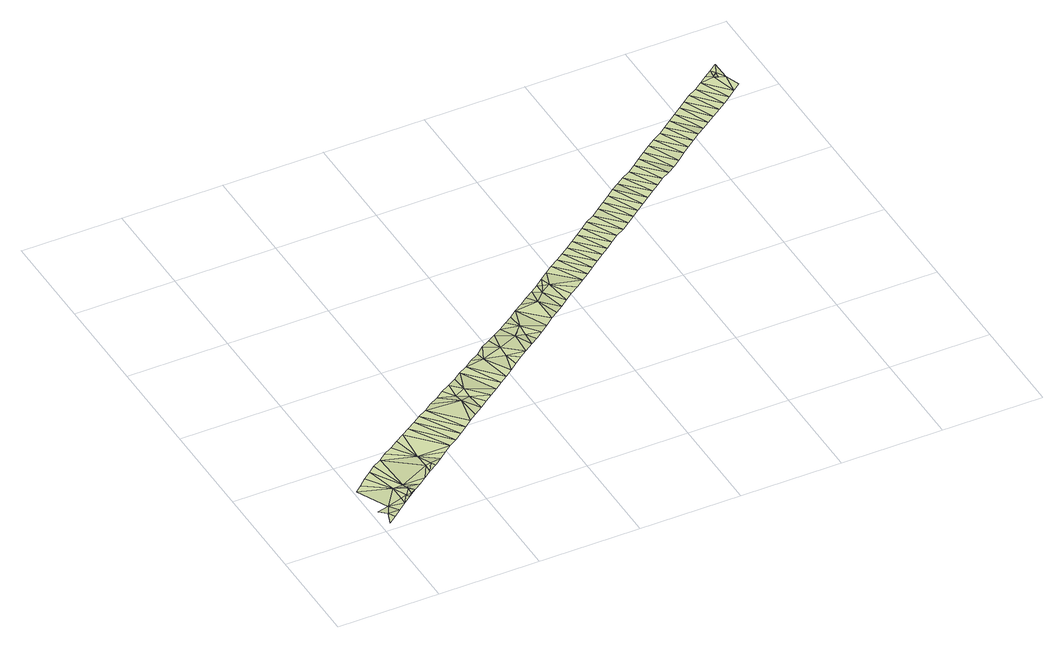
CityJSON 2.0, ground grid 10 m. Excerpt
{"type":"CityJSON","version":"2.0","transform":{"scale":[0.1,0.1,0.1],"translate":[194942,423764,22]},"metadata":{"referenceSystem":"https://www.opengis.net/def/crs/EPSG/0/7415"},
"CityObjects":{
"landuse1":{"type":"LandUse","attributes":{"3df_class":"Terrain","bgt_fysiekvoorkomen":"erf","bgt_status":"bestaand","identificatienamespace":"NL.IMGeo","onbegroeidterreindeeloptalud":"false","relatievehoogteligging":0,"aantal_punten":0},"geometry":[{"type":"MultiSurface","lod":"1","boundaries":[[[0,1,2]],[[3,0,4]],[[2,5,0]],[[0,5,4]],[[6,4,7]],[[5,8,4]],[[6,7,9]],[[4,8,10]],[[7,11,9]],[[4,10,7]],[[10,8,12]],[[7,13,11]],[[10,12,7]],[[8,14,12]],[[12,15,7]],[[12,14,16]],[[7,17,13]],[[16,15,12]],[[15,18,7]],[[18,17,7]],[[19,16,14]],[[20,13,17]],[[19,15,16]],[[15,19,18]],[[17,18,21]],[[22,20,17]],[[19,21,18]],[[17,21,23]],[[22,17,24]],[[24,17,23]],[[25,26,22]],[[24,25,22]],[[27,24,23]],[[25,28,26]],[[27,29,24]],[[30,28,25]],[[24,29,25]],[[27,31,29]],[[32,25,29]],[[33,30,25]],[[29,31,32]],[[32,34,25]],[[35,33,25]],[[25,34,35]],[[36,33,35]],[[37,36,35]],[[38,36,37]],[[39,38,37]],[[40,38,39]],[[41,40,39]],[[42,40,41]],[[43,42,41]],[[44,45,42]],[[44,42,43]],[[44,46,45]],[[47,44,43]],[[48,49,46]],[[44,48,46]],[[47,50,44]],[[48,51,49]],[[52,48,44]],[[50,52,44]],[[53,51,48]],[[52,53,48]],[[54,52,50]],[[55,51,53]],[[56,53,52]],[[54,56,52]],[[57,55,53]],[[56,58,53]],[[53,58,57]],[[59,57,58]],[[60,57,59]],[[61,60,59]],[[62,63,60]],[[62,60,61]],[[64,63,62]],[[61,65,62]],[[66,64,62]],[[65,67,62]],[[68,66,62]],[[67,68,62]],[[69,67,65]],[[70,66,68]],[[69,71,67]],[[68,72,70]],[[73,68,67]],[[67,71,73]],[[74,72,68]],[[68,73,74]],[[72,74,75]],[[73,76,74]],[[77,75,74]],[[74,76,78]],[[77,79,75]],[[74,78,77]],[[76,80,78]],[[77,81,79]],[[78,80,82]],[[82,77,78]],[[77,83,81]],[[77,82,84]],[[84,83,77]],[[84,85,83]],[[86,87,83]],[[85,86,83]],[[86,88,87]],[[89,86,85]],[[88,86,90]],[[91,86,89]],[[90,86,92]],[[92,86,91]],[[93,90,92]],[[91,94,92]],[[95,93,92]],[[95,92,96]],[[94,96,92]],[[93,95,97]],[[97,95,96]],[[94,98,96]],[[99,97,96]],[[96,98,100]],[[101,99,96]],[[101,96,100]],[[99,101,102]],[[101,103,102]],[[102,103,104]],[[104,103,105]],[[104,105,106]],[[107,106,105]],[[106,107,108]],[[107,109,108]],[[108,109,110]],[[110,109,111]],[[110,111,112]],[[113,112,111]],[[112,113,114]],[[113,115,114]],[[114,115,116]],[[116,115,117]],[[116,117,118]],[[119,118,117]],[[118,119,120]],[[119,121,120]],[[120,121,122]],[[122,121,123]],[[122,123,124]],[[125,124,123]],[[124,125,126]],[[125,127,126]],[[126,127,128]],[[128,127,129]],[[128,129,130]],[[131,130,129]],[[130,131,132]],[[131,133,132]],[[132,133,134]],[[134,133,135]],[[134,135,136]],[[137,136,135]],[[136,137,138]],[[137,139,138]],[[138,139,140]],[[140,139,141]],[[140,141,142]],[[143,142,141]],[[142,143,144]],[[143,145,144]],[[144,145,146]],[[146,145,147]],[[147,148,146]],[[149,148,147]],[[149,150,148]],[[149,151,150]],[[151,152,150]],[[152,151,153]],[[153,154,152]],[[155,154,153]],[[155,156,154]],[[155,157,156]],[[157,158,156]],[[158,157,159]],[[159,160,158]],[[161,160,159]],[[160,162,163]],[[160,161,162]],[[162,164,163]],[[161,165,162]],[[162,166,164]],[[162,167,166]],[[162,165,167]],[[161,168,165]],[[167,165,166]],[[166,169,164]],[[165,169,166]]]}]}
},
"vertices":[
[12,18,7],[8,7,6],[16,13,6],[7,28,4],[17,28,6],[24,19,6],[2,59,6],[32,48,7],[32,25,7],[9,65,6],[32,32,7],[17,72,6],[37,32,9],[25,78,6],[40,31,7],[42,38,10],[42,32,9],[42,48,7],[42,42,9],[48,36,8],[32,84,6],[56,42,7],[41,89,6],[64,48,7],[72,62,8],[72,78,7],[49,95,6],[72,54,7],[58,100,6],[77,62,9],[66,105,7],[81,60,7],[89,66,7],[75,111,7],[97,72,7],[105,78,7],[83,116,7],[113,83,7],[92,122,7],[121,89,7],[100,127,7],[129,95,7],[109,132,7],[137,101,7],[142,128,9],[117,138,7],[126,143,7],[145,107,7],[142,138,7],[134,149,7],[154,113,7],[143,154,7],[152,132,7],[152,142,9],[162,119,7],[152,159,7],[170,125,7],[160,165,7],[178,130,7],[186,136,7],[169,170,7],[194,142,7],[187,172,8],[177,176,7],[186,181,7],[202,148,7],[194,187,8],[207,168,7],[207,178,9],[210,154,7],[203,192,8],[218,160,7],[211,197,8],[226,166,7],[227,188,8],[220,203,7],[235,172,7],[237,198,8],[237,188,6],[228,208,8],[243,178,6],[236,214,7],[251,183,7],[244,220,7],[259,189,7],[267,195,8],[267,222,8],[253,226,7],[261,232,7],[275,201,7],[269,237,7],[283,207,7],[277,232,7],[277,243,7],[291,213,7],[282,242,6],[287,238,8],[285,249,7],[299,219,7],[293,255,7],[308,225,7],[316,230,8],[301,261,7],[324,236,8],[310,267,7],[332,242,8],[318,272,7],[340,248,8],[326,278,7],[348,254,8],[334,284,7],[356,260,8],[342,290,7],[364,266,8],[350,296,7],[372,272,8],[358,302,7],[381,277,8],[367,307,7],[389,283,8],[375,313,8],[397,289,8],[383,319,8],[405,295,8],[391,325,8],[413,301,8],[399,331,8],[421,307,8],[407,337,7],[429,313,8],[415,343,7],[437,319,8],[424,348,7],[445,325,8],[432,354,7],[454,330,8],[440,360,7],[462,336,7],[448,366,7],[470,342,7],[456,372,7],[478,348,8],[464,378,7],[486,354,8],[473,383,7],[494,360,8],[481,389,7],[502,366,8],[489,395,7],[510,372,7],[497,401,7],[518,377,7],[505,407,7],[526,383,7],[513,413,7],[535,389,7],[521,419,7],[543,395,7],[530,424,7],[551,401,7],[538,430,7],[559,407,7],[552,432,7],[546,436,7],[554,442,6],[562,428,7],[557,438,6],[557,432,4],[567,413,7],[562,448,6]
]}
